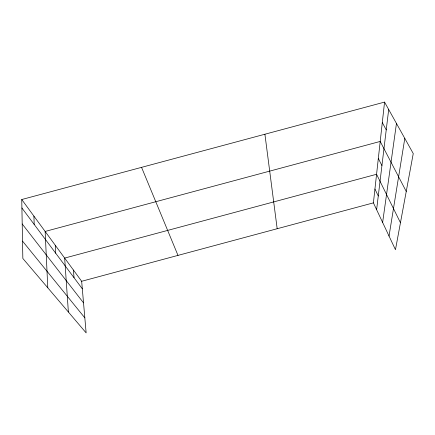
<?xml version="1.0" encoding="UTF-8"?>
<svg xmlns="http://www.w3.org/2000/svg" width="435" height="435" viewBox="0 0 435 435"><rect width="100%" height="100%" fill="white"/><g stroke="black" fill="none" stroke-linecap="round" stroke-linejoin="round"><path stroke-width="0.65" d="M384.562 102.094L413.25 153.56L395.464 249.723L373.404 202.862L384.562 102.094L21.75 199.524L22.843 258.461L86.141 332.905L81.66 281.282L21.75 199.524M376.618 209.686L388.689 109.495M382.631 222.464L396.459 123.437M389.037 236.064L404.8 138.406M81.66 281.282L373.404 202.862M22.522 241.104L84.836 317.86M22.201 223.96L83.536 302.874M21.908 208.001L82.313 288.802M382.294 122.55L386.231 129.869M406.241 191.443L380.201 141.44L45.142 231.447L47.785 287.796M378.319 158.443L381.93 165.577M400.456 222.725L376.569 174.272L64.663 258.085L68.377 312.009M374.932 189.046L378.265 195.973M141.554 167.35L177.986 255.388M264.91 134.225L277.177 228.728M73.444 270.07L74.048 277.742M55.256 245.242L55.718 253.23M33.914 216.119L34.191 224.433"/></g></svg>
